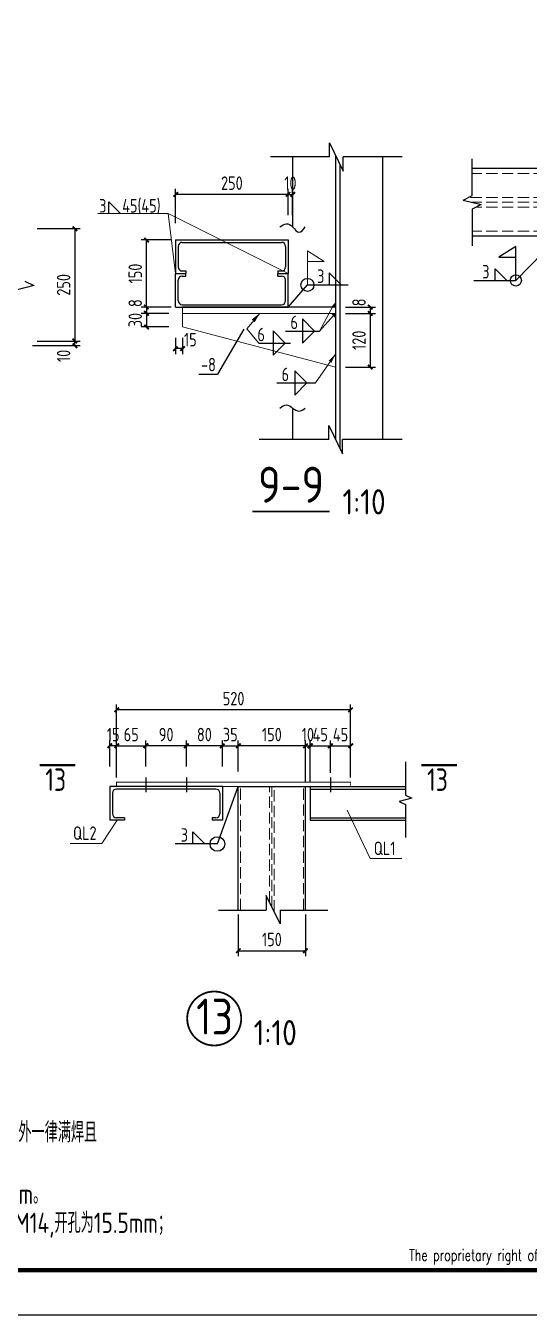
# Model space of a CAD drawing. Header units: millimetres. Extents: x 865974 to 875117, y 40174 to 44891.
# Drawn here: x 869348.9 to 869460.8, y 40173.6 to 40460.3 of the extents above; entities that cross this region are included whole.
import ezdxf
from ezdxf.enums import TextEntityAlignment as Align

# ---------------------------------------------------------------- set-up
doc = ezdxf.new("R2010")
doc.units = ezdxf.units.MM
doc.header["$LTSCALE"] = 1000
doc.header["$MEASUREMENT"] = 0
doc.linetypes.add('DASH', pattern=[0.35, 0.25, -0.1])
for name, color, linetype, lineweight in [('1', 4, 'Continuous', 70), ('D3', 62, 'Continuous', 9), ('LZ', 64, 'Continuous', 9), ('数字', 3, 'Continuous', 9), ('细实线', 1, 'Continuous', 20)]:
    doc.layers.add(name, color=color, linetype=linetype, lineweight=lineweight)
for name, color, linetype in [('CON', 3, 'Continuous'), ('D1', 112, 'Continuous'), ('D2', 6, 'Continuous'), ('DIM', 7, 'Continuous'), ('DRAWING0', 112, 'Continuous'), ('M_Thin', 7, 'Continuous'), ('Prof', 2, 'Continuous'), ('PUB_DIM', 3, 'Continuous'), ('THIN', 7, 'Continuous'), ('文字', 7, 'Continuous'), ('标注', 7, 'Continuous'), ('桩', 6, 'Continuous')]:
    doc.layers.add(name, color=color, linetype=linetype)
doc.styles.add('ECEC_TQ', font='txt_l.shx', dxfattribs={"bigfont": 'hztxt_l.shx'})
doc.styles.add('GBHZ', font='gbenor.shx', dxfattribs={"width": 0.9, "bigfont": 'gbcbig.shx'})
doc.dimstyles.new('Y10', dxfattribs={"dimscale": 0, "dimtxt": 3, "dimasz": 0.01, "dimexe": 1.2, "dimexo": 1, "dimgap": 1, "dimtad": 1, "dimdec": 0, "dimlfac": 10, "dimzin": 0, "dimdsep": 46, "dimtxsty": 'GBHZ', "dimblk1": 'DX', "dimblk2": 'DX', "dimsah": 1, "dimcen": 0.09, "dimdle": 1, "dimadec": 0, "dimazin": 0, "dimtfac": 1, "dimtdec": 0, "dimtix": 1, "dimtmove": 2, "dimatfit": 3, "dimldrblk": 'DX', "dimfxl": 0, "dimtolj": 1, "dimtzin": 0, "dimarcsym": 0})

# ---------------------------------------------------------------- blocks, each defined once
blk = doc.blocks.new('DX')
at = {"color": 0, "linetype": 'ByBlock', "const_width": 40}
blk.add_lwpolyline([(-54, -51), (46, 49)], dxfattribs=at)
blk = doc.blocks.new('*D386')
at = {"layer": 'Defpoints', "color": 0, "linetype": 'ByBlock', "transparency": 16777216}
for p in [(869349.38, 40389.18), (869350.45, 40390.18), (869359.81, 40390.18)]:
    blk.add_point(p, dxfattribs=at)
at = {"layer": 'DIM', "color": 0, "linetype": 'ByBlock', "lineweight": -2, "transparency": 16777216}
for p, q in [((869350.38, 40389.18), (869361.01, 40389.18)), ((869351.45, 40390.18), (869361.01, 40390.18)), ((869359.81, 40390.19), (869359.81, 40390.2)), ((869359.81, 40389.18), (869359.81, 40390.18)), ((869359.81, 40389.17), (869359.81, 40389.16))]:
    blk.add_line(p, q, dxfattribs=at)
at = {"layer": 'DIM', "color": 0, "linetype": 'ByBlock', "lineweight": -2, "transparency": 16777216, "xscale": 0.01, "yscale": 0.01, "zscale": 0.01}
for p, rotation in [((869359.81, 40390.18), 270), ((869359.81, 40389.18), 90)]:
    blk.add_blockref('DX', p, dxfattribs=dict(at, rotation=rotation))
at = {"layer": 'DIM', "color": 0, "linetype": 'ByBlock', "transparency": 16777216, "insert": (869357.31, 40386.88), "char_height": 3, "attachment_point": 5, "rotation": 90, "style": 'GBHZ'}
blk.add_mtext('\\A1;10', dxfattribs=at)
blk = doc.blocks.new('*D387')
at = {"layer": 'Defpoints', "color": 0, "linetype": 'ByBlock', "transparency": 16777216}
for p in [(869350.45, 40415.18), (869350.45, 40390.18), (869359.81, 40390.18)]:
    blk.add_point(p, dxfattribs=at)
at = {"layer": 'DIM', "color": 0, "linetype": 'ByBlock', "lineweight": -2, "transparency": 16777216}
for p, q in [((869351.45, 40415.18), (869361.01, 40415.18)), ((869359.81, 40415.17), (869359.81, 40390.19)), ((869351.45, 40390.18), (869361.01, 40390.18))]:
    blk.add_line(p, q, dxfattribs=at)
at = {"layer": 'DIM', "color": 0, "linetype": 'ByBlock', "lineweight": -2, "transparency": 16777216, "xscale": 0.01, "yscale": 0.01, "zscale": 0.01}
for p, rotation in [((869359.81, 40415.18), 90), ((869359.81, 40390.18), 270)]:
    blk.add_blockref('DX', p, dxfattribs=dict(at, rotation=rotation))
at = {"layer": 'DIM', "color": 0, "linetype": 'ByBlock', "transparency": 16777216, "insert": (869357.31, 40402.68), "char_height": 3, "attachment_point": 5, "rotation": 90, "style": 'GBHZ'}
blk.add_mtext('\\A1;250', dxfattribs=at)
blk = doc.blocks.new('*D389')
at = {"layer": 'Defpoints', "color": 0, "linetype": 'ByBlock', "transparency": 16777216}
for p in [(869418.94, 40397.7), (869418.94, 40396.34), (869425.46, 40396.34)]:
    blk.add_point(p, dxfattribs=at)
at = {"layer": 'DIM', "color": 0, "linetype": 'ByBlock', "lineweight": -2, "transparency": 16777216}
for p, q in [((869419.94, 40397.7), (869426.66, 40397.7)), ((869419.94, 40396.34), (869426.66, 40396.34)), ((869425.46, 40397.71), (869425.46, 40397.72)), ((869425.46, 40397.7), (869425.46, 40396.34)), ((869425.46, 40396.33), (869425.46, 40396.32))]:
    blk.add_line(p, q, dxfattribs=at)
at = {"layer": 'DIM', "color": 0, "linetype": 'ByBlock', "lineweight": -2, "transparency": 16777216, "xscale": 0.01, "yscale": 0.01, "zscale": 0.01}
for p, rotation in [((869425.46, 40397.7), 270), ((869425.46, 40396.34), 90)]:
    blk.add_blockref('DX', p, dxfattribs=dict(at, rotation=rotation))
at = {"layer": 'DIM', "color": 0, "linetype": 'ByBlock', "transparency": 16777216, "insert": (869422.96, 40398.78), "char_height": 3, "attachment_point": 5, "rotation": 90, "style": 'GBHZ'}
blk.add_mtext('\\A1;8', dxfattribs=at)
blk = doc.blocks.new('*D390')
at = {"layer": 'Defpoints', "color": 0, "linetype": 'ByBlock', "transparency": 16777216}
for p in [(869418.94, 40396.34), (869418.94, 40384.35), (869425.46, 40384.35)]:
    blk.add_point(p, dxfattribs=at)
at = {"layer": 'DIM', "color": 0, "linetype": 'ByBlock', "lineweight": -2, "transparency": 16777216}
for p, q in [((869419.94, 40396.34), (869426.66, 40396.34)), ((869425.46, 40396.33), (869425.46, 40384.36)), ((869419.94, 40384.35), (869426.66, 40384.35))]:
    blk.add_line(p, q, dxfattribs=at)
at = {"layer": 'DIM', "color": 0, "linetype": 'ByBlock', "lineweight": -2, "transparency": 16777216, "xscale": 0.01, "yscale": 0.01, "zscale": 0.01}
for p, rotation in [((869425.46, 40396.34), 90), ((869425.46, 40384.35), 270)]:
    blk.add_blockref('DX', p, dxfattribs=dict(at, rotation=rotation))
at = {"layer": 'DIM', "color": 0, "linetype": 'ByBlock', "transparency": 16777216, "insert": (869422.96, 40390.35), "char_height": 3, "attachment_point": 5, "rotation": 90, "style": 'GBHZ'}
blk.add_mtext('\\A1;120', dxfattribs=at)
blk = doc.blocks.new('*D391')
at = {"layer": 'Defpoints', "color": 0, "linetype": 'ByBlock', "transparency": 16777216}
for p in [(869408.21, 40422.79), (869407.21, 40417.19), (869408.21, 40417.19)]:
    blk.add_point(p, dxfattribs=at)
at = {"layer": 'DIM', "color": 0, "linetype": 'ByBlock', "lineweight": -2, "transparency": 16777216}
for p, q in [((869407.2, 40422.79), (869407.19, 40422.79)), ((869407.21, 40418.19), (869407.21, 40423.99)), ((869407.21, 40422.79), (869408.21, 40422.79)), ((869408.21, 40418.19), (869408.21, 40423.99)), ((869408.22, 40422.79), (869408.23, 40422.79))]:
    blk.add_line(p, q, dxfattribs=at)
at = {"layer": 'DIM', "color": 0, "linetype": 'ByBlock', "lineweight": -2, "transparency": 16777216, "xscale": 0.01, "yscale": 0.01, "zscale": 0.01}
blk.add_blockref('DX', (869407.21, 40422.79), dxfattribs=at)
at = {"layer": 'DIM', "color": 0, "linetype": 'ByBlock', "lineweight": -2, "transparency": 16777216, "xscale": 0.01, "yscale": 0.01, "zscale": 0.01, "rotation": 180}
blk.add_blockref('DX', (869408.21, 40422.79), dxfattribs=at)
at = {"layer": 'DIM', "color": 0, "linetype": 'ByBlock', "transparency": 16777216, "insert": (869407.71, 40425.29), "char_height": 3, "attachment_point": 5, "style": 'GBHZ'}
blk.add_mtext('\\A1;10', dxfattribs=at)
blk = doc.blocks.new('*D392')
at = {"layer": 'Defpoints', "color": 0, "linetype": 'ByBlock', "transparency": 16777216}
for p in [(869375.73, 40396.34), (869381.69, 40397.7, 5), (869381.69, 40396.34, 5)]:
    blk.add_point(p, dxfattribs=at)
at = {"layer": 'DIM', "color": 0, "linetype": 'ByBlock', "lineweight": -2, "transparency": 16777216}
for p, q in [((869380.69, 40397.7), (869374.53, 40397.7)), ((869380.69, 40396.34), (869374.53, 40396.34)), ((869375.73, 40397.71), (869375.73, 40397.72)), ((869375.73, 40397.7), (869375.73, 40396.34)), ((869375.73, 40396.33), (869375.73, 40396.32))]:
    blk.add_line(p, q, dxfattribs=at)
at = {"layer": 'DIM', "color": 0, "linetype": 'ByBlock', "lineweight": -2, "transparency": 16777216, "xscale": 0.01, "yscale": 0.01, "zscale": 0.01}
for p, rotation in [((869375.73, 40397.7), 270), ((869375.73, 40396.34), 90)]:
    blk.add_blockref('DX', p, dxfattribs=dict(at, rotation=rotation))
at = {"layer": 'DIM', "color": 0, "linetype": 'ByBlock', "transparency": 16777216, "insert": (869373.23, 40398.61), "char_height": 3, "width": 0.8692, "attachment_point": 5, "rotation": 90, "style": 'GBHZ'}
blk.add_mtext('\\A1;8', dxfattribs=at)
blk = doc.blocks.new('*D393')
at = {"layer": 'Defpoints', "color": 0, "linetype": 'ByBlock', "transparency": 16777216}
for p in [(869381.69, 40396.34, 5), (869375.73, 40393.34), (869381.69, 40393.34, 5)]:
    blk.add_point(p, dxfattribs=at)
at = {"layer": 'DIM', "color": 0, "linetype": 'ByBlock', "lineweight": -2, "transparency": 16777216}
for p, q in [((869380.69, 40396.34), (869374.53, 40396.34)), ((869375.73, 40396.35), (869375.73, 40396.36)), ((869375.73, 40396.34), (869375.73, 40393.34)), ((869380.69, 40393.34), (869374.53, 40393.34)), ((869375.73, 40393.33), (869375.73, 40393.32))]:
    blk.add_line(p, q, dxfattribs=at)
at = {"layer": 'DIM', "color": 0, "linetype": 'ByBlock', "lineweight": -2, "transparency": 16777216, "xscale": 0.01, "yscale": 0.01, "zscale": 0.01}
for p, rotation in [((869375.73, 40396.34), 270), ((869375.73, 40393.34), 90)]:
    blk.add_blockref('DX', p, dxfattribs=dict(at, rotation=rotation))
at = {"layer": 'DIM', "color": 0, "linetype": 'ByBlock', "transparency": 16777216, "insert": (869373.23, 40394.84), "char_height": 3, "attachment_point": 5, "rotation": 90, "style": 'GBHZ'}
blk.add_mtext('\\A1;30', dxfattribs=at)
blk = doc.blocks.new('*D394')
at = {"layer": 'Defpoints', "color": 0, "linetype": 'ByBlock', "transparency": 16777216}
for p in [(869382.21, 40391.87, 5), (869383.71, 40391.87, 5), (869382.21, 40388.49)]:
    blk.add_point(p, dxfattribs=at)
at = {"layer": 'DIM', "color": 0, "linetype": 'ByBlock', "lineweight": -2, "transparency": 16777216}
for p, q in [((869382.21, 40390.87), (869382.21, 40387.29)), ((869383.71, 40390.87), (869383.71, 40387.29)), ((869382.2, 40388.49), (869382.19, 40388.49)), ((869383.71, 40388.49), (869382.21, 40388.49)), ((869383.72, 40388.49), (869383.73, 40388.49))]:
    blk.add_line(p, q, dxfattribs=at)
at = {"layer": 'DIM', "color": 0, "linetype": 'ByBlock', "lineweight": -2, "transparency": 16777216, "xscale": 0.01, "yscale": 0.01, "zscale": 0.01}
blk.add_blockref('DX', (869382.21, 40388.49), dxfattribs=at)
at = {"layer": 'DIM', "color": 0, "linetype": 'ByBlock', "lineweight": -2, "transparency": 16777216, "xscale": 0.01, "yscale": 0.01, "zscale": 0.01, "rotation": 180}
blk.add_blockref('DX', (869383.71, 40388.49), dxfattribs=at)
at = {"layer": 'DIM', "color": 0, "linetype": 'ByBlock', "transparency": 16777216, "insert": (869385.48, 40390.49), "char_height": 3, "attachment_point": 5, "style": 'GBHZ'}
blk.add_mtext('\\A1;15', dxfattribs=at)
blk = doc.blocks.new('*D375')
at = {"layer": 'Defpoints', "color": 0, "linetype": 'ByBlock', "transparency": 16777216}
for p in [(869382.21, 40422.79), (869407.21, 40417.19, 5), (869382.21, 40415.39, 5)]:
    blk.add_point(p, dxfattribs=at)
at = {"layer": 'DIM', "color": 0, "linetype": 'ByBlock', "lineweight": -2, "transparency": 16777216}
for p, q in [((869382.21, 40416.39), (869382.21, 40423.99)), ((869407.2, 40422.79), (869382.22, 40422.79)), ((869407.21, 40418.19), (869407.21, 40423.99))]:
    blk.add_line(p, q, dxfattribs=at)
at = {"layer": 'DIM', "color": 0, "linetype": 'ByBlock', "lineweight": -2, "transparency": 16777216, "xscale": 0.01, "yscale": 0.01, "zscale": 0.01, "rotation": 180}
blk.add_blockref('DX', (869382.21, 40422.79), dxfattribs=at)
at = {"layer": 'DIM', "color": 0, "linetype": 'ByBlock', "lineweight": -2, "transparency": 16777216, "xscale": 0.01, "yscale": 0.01, "zscale": 0.01}
blk.add_blockref('DX', (869407.21, 40422.79), dxfattribs=at)
at = {"layer": 'DIM', "color": 0, "linetype": 'ByBlock', "transparency": 16777216, "insert": (869394.71, 40425.29), "char_height": 3, "attachment_point": 5, "style": 'GBHZ'}
blk.add_mtext('\\A1;250', dxfattribs=at)
blk = doc.blocks.new('*D534')
at = {"layer": 'Defpoints', "color": 0, "linetype": 'ByBlock', "transparency": 16777216}
for p in [(869396.1, 40300.18), (869396.1, 40293.49), (869411.1, 40291.12)]:
    blk.add_point(p, dxfattribs=at)
at = {"layer": 'DIM', "color": 0, "linetype": 'ByBlock', "lineweight": -2, "transparency": 16777216}
for p, q in [((869396.1, 40294.49), (869396.1, 40301.38)), ((869411.09, 40300.18), (869396.11, 40300.18)), ((869411.1, 40292.12), (869411.1, 40301.38))]:
    blk.add_line(p, q, dxfattribs=at)
at = {"layer": 'DIM', "color": 0, "linetype": 'ByBlock', "lineweight": -2, "transparency": 16777216, "xscale": 0.01, "yscale": 0.01, "zscale": 0.01, "rotation": 180}
blk.add_blockref('DX', (869396.1, 40300.18), dxfattribs=at)
at = {"layer": 'DIM', "color": 0, "linetype": 'ByBlock', "lineweight": -2, "transparency": 16777216, "xscale": 0.01, "yscale": 0.01, "zscale": 0.01}
blk.add_blockref('DX', (869411.1, 40300.18), dxfattribs=at)
at = {"layer": 'DIM', "color": 0, "linetype": 'ByBlock', "transparency": 16777216, "insert": (869403.6, 40302.68), "char_height": 3, "attachment_point": 5, "style": 'GBHZ'}
blk.add_mtext('\\A1;150', dxfattribs=at)
blk = doc.blocks.new('*D535')
at = {"layer": 'Defpoints', "color": 0, "linetype": 'ByBlock', "transparency": 16777216}
for p in [(869396.1, 40263.67), (869411.1, 40263.67), (869411.1, 40254.62)]:
    blk.add_point(p, dxfattribs=at)
at = {"layer": 'DIM', "color": 0, "linetype": 'ByBlock', "lineweight": -2, "transparency": 16777216}
for p, q in [((869396.1, 40262.67), (869396.1, 40253.42)), ((869411.1, 40262.67), (869411.1, 40253.42)), ((869396.11, 40254.62), (869411.09, 40254.62))]:
    blk.add_line(p, q, dxfattribs=at)
at = {"layer": 'DIM', "color": 0, "linetype": 'ByBlock', "lineweight": -2, "transparency": 16777216, "xscale": 0.01, "yscale": 0.01, "zscale": 0.01, "rotation": 180}
blk.add_blockref('DX', (869396.1, 40254.62), dxfattribs=at)
at = {"layer": 'DIM', "color": 0, "linetype": 'ByBlock', "lineweight": -2, "transparency": 16777216, "xscale": 0.01, "yscale": 0.01, "zscale": 0.01}
blk.add_blockref('DX', (869411.1, 40254.62), dxfattribs=at)
at = {"layer": 'DIM', "color": 0, "linetype": 'ByBlock', "transparency": 16777216, "insert": (869403.6, 40257.12), "char_height": 3, "attachment_point": 5, "style": 'GBHZ'}
blk.add_mtext('\\A1;150', dxfattribs=at)
blk = doc.blocks.new('*D546')
at = {"layer": 'Defpoints', "color": 0, "linetype": 'ByBlock', "transparency": 16777216}
for p in [(869384.6, 40300.18), (869384.6, 40294.58), (869392.6, 40294.58)]:
    blk.add_point(p, dxfattribs=at)
at = {"layer": 'DIM', "color": 0, "linetype": 'ByBlock', "lineweight": -2, "transparency": 16777216}
for p, q in [((869384.6, 40295.58), (869384.6, 40301.38)), ((869392.59, 40300.18), (869384.61, 40300.18)), ((869392.6, 40295.58), (869392.6, 40301.38))]:
    blk.add_line(p, q, dxfattribs=at)
at = {"layer": 'DIM', "color": 0, "linetype": 'ByBlock', "lineweight": -2, "transparency": 16777216, "xscale": 0.01, "yscale": 0.01, "zscale": 0.01, "rotation": 180}
blk.add_blockref('DX', (869384.6, 40300.18), dxfattribs=at)
at = {"layer": 'DIM', "color": 0, "linetype": 'ByBlock', "lineweight": -2, "transparency": 16777216, "xscale": 0.01, "yscale": 0.01, "zscale": 0.01}
blk.add_blockref('DX', (869392.6, 40300.18), dxfattribs=at)
at = {"layer": 'DIM', "color": 0, "linetype": 'ByBlock', "transparency": 16777216, "insert": (869388.6, 40302.68), "char_height": 3, "attachment_point": 5, "style": 'GBHZ'}
blk.add_mtext('\\A1;80', dxfattribs=at)
blk = doc.blocks.new('*D547')
at = {"layer": 'Defpoints', "color": 0, "linetype": 'ByBlock', "transparency": 16777216}
for p in [(869375.6, 40300.18), (869375.6, 40294.58), (869384.6, 40294.58)]:
    blk.add_point(p, dxfattribs=at)
at = {"layer": 'DIM', "color": 0, "linetype": 'ByBlock', "lineweight": -2, "transparency": 16777216}
for p, q in [((869375.6, 40295.58), (869375.6, 40301.38)), ((869384.59, 40300.18), (869375.61, 40300.18)), ((869384.6, 40295.58), (869384.6, 40301.38))]:
    blk.add_line(p, q, dxfattribs=at)
at = {"layer": 'DIM', "color": 0, "linetype": 'ByBlock', "lineweight": -2, "transparency": 16777216, "xscale": 0.01, "yscale": 0.01, "zscale": 0.01, "rotation": 180}
blk.add_blockref('DX', (869375.6, 40300.18), dxfattribs=at)
at = {"layer": 'DIM', "color": 0, "linetype": 'ByBlock', "lineweight": -2, "transparency": 16777216, "xscale": 0.01, "yscale": 0.01, "zscale": 0.01}
blk.add_blockref('DX', (869384.6, 40300.18), dxfattribs=at)
at = {"layer": 'DIM', "color": 0, "linetype": 'ByBlock', "transparency": 16777216, "insert": (869380.1, 40302.68), "char_height": 3, "attachment_point": 5, "style": 'GBHZ'}
blk.add_mtext('\\A1;90', dxfattribs=at)
blk = doc.blocks.new('*D548')
at = {"layer": 'Defpoints', "color": 0, "linetype": 'ByBlock', "transparency": 16777216}
for p in [(869396.1, 40300.18), (869392.6, 40294.58), (869396.1, 40294.58)]:
    blk.add_point(p, dxfattribs=at)
at = {"layer": 'DIM', "color": 0, "linetype": 'ByBlock', "lineweight": -2, "transparency": 16777216}
for p, q in [((869392.59, 40300.18), (869392.58, 40300.18)), ((869392.6, 40295.58), (869392.6, 40301.38)), ((869392.6, 40300.18), (869396.1, 40300.18)), ((869396.1, 40295.58), (869396.1, 40301.38)), ((869396.11, 40300.18), (869396.12, 40300.18))]:
    blk.add_line(p, q, dxfattribs=at)
at = {"layer": 'DIM', "color": 0, "linetype": 'ByBlock', "lineweight": -2, "transparency": 16777216, "xscale": 0.01, "yscale": 0.01, "zscale": 0.01}
blk.add_blockref('DX', (869392.6, 40300.18), dxfattribs=at)
at = {"layer": 'DIM', "color": 0, "linetype": 'ByBlock', "lineweight": -2, "transparency": 16777216, "xscale": 0.01, "yscale": 0.01, "zscale": 0.01, "rotation": 180}
blk.add_blockref('DX', (869396.1, 40300.18), dxfattribs=at)
at = {"layer": 'DIM', "color": 0, "linetype": 'ByBlock', "transparency": 16777216, "insert": (869394.35, 40302.68), "char_height": 3, "attachment_point": 5, "style": 'GBHZ'}
blk.add_mtext('\\A1;35', dxfattribs=at)
blk = doc.blocks.new('*D549')
at = {"layer": 'Defpoints', "color": 0, "linetype": 'ByBlock', "transparency": 16777216}
for p in [(869375.6, 40300.18), (869375.6, 40294.58), (869369.09, 40292.12)]:
    blk.add_point(p, dxfattribs=at)
at = {"layer": 'DIM', "color": 0, "linetype": 'ByBlock', "lineweight": -2, "transparency": 16777216}
for p, q in [((869369.09, 40293.12), (869369.09, 40301.38)), ((869369.1, 40300.18), (869375.59, 40300.18)), ((869375.6, 40295.58), (869375.6, 40301.38))]:
    blk.add_line(p, q, dxfattribs=at)
at = {"layer": 'DIM', "color": 0, "linetype": 'ByBlock', "lineweight": -2, "transparency": 16777216, "xscale": 0.01, "yscale": 0.01, "zscale": 0.01, "rotation": 180}
blk.add_blockref('DX', (869369.09, 40300.18), dxfattribs=at)
at = {"layer": 'DIM', "color": 0, "linetype": 'ByBlock', "lineweight": -2, "transparency": 16777216, "xscale": 0.01, "yscale": 0.01, "zscale": 0.01}
blk.add_blockref('DX', (869375.6, 40300.18), dxfattribs=at)
at = {"layer": 'DIM', "color": 0, "linetype": 'ByBlock', "transparency": 16777216, "insert": (869372.34, 40302.68), "char_height": 3, "attachment_point": 5, "style": 'GBHZ'}
blk.add_mtext('\\A1;65', dxfattribs=at)
blk = doc.blocks.new('*D550')
at = {"layer": 'Defpoints', "color": 0, "linetype": 'ByBlock', "transparency": 16777216}
for p in [(869367.6, 40300.18), (869367.6, 40294.58), (869369.09, 40292.12)]:
    blk.add_point(p, dxfattribs=at)
at = {"layer": 'DIM', "color": 0, "linetype": 'ByBlock', "lineweight": -2, "transparency": 16777216}
for p, q in [((869367.59, 40300.18), (869367.58, 40300.18)), ((869367.6, 40295.58), (869367.6, 40301.38)), ((869369.09, 40300.18), (869367.6, 40300.18)), ((869369.09, 40293.12), (869369.09, 40301.38)), ((869369.1, 40300.18), (869369.11, 40300.18))]:
    blk.add_line(p, q, dxfattribs=at)
at = {"layer": 'DIM', "color": 0, "linetype": 'ByBlock', "lineweight": -2, "transparency": 16777216, "xscale": 0.01, "yscale": 0.01, "zscale": 0.01}
blk.add_blockref('DX', (869367.6, 40300.18), dxfattribs=at)
at = {"layer": 'DIM', "color": 0, "linetype": 'ByBlock', "lineweight": -2, "transparency": 16777216, "xscale": 0.01, "yscale": 0.01, "zscale": 0.01, "rotation": 180}
blk.add_blockref('DX', (869369.09, 40300.18), dxfattribs=at)
at = {"layer": 'DIM', "color": 0, "linetype": 'ByBlock', "transparency": 16777216, "insert": (869368.34, 40302.68), "char_height": 3, "attachment_point": 5, "style": 'GBHZ'}
blk.add_mtext('\\A1;15', dxfattribs=at)
blk = doc.blocks.new('*D551')
at = {"layer": 'Defpoints', "color": 0, "linetype": 'ByBlock', "transparency": 16777216}
for p in [(869412.1, 40300.18), (869411.1, 40291.12), (869412.1, 40291.12)]:
    blk.add_point(p, dxfattribs=at)
at = {"layer": 'DIM', "color": 0, "linetype": 'ByBlock', "lineweight": -2, "transparency": 16777216}
for p, q in [((869411.09, 40300.18), (869411.08, 40300.18)), ((869411.1, 40292.12), (869411.1, 40301.38)), ((869411.1, 40300.18), (869412.1, 40300.18)), ((869412.1, 40292.12), (869412.1, 40301.38)), ((869412.11, 40300.18), (869412.12, 40300.18))]:
    blk.add_line(p, q, dxfattribs=at)
at = {"layer": 'DIM', "color": 0, "linetype": 'ByBlock', "lineweight": -2, "transparency": 16777216, "xscale": 0.01, "yscale": 0.01, "zscale": 0.01}
blk.add_blockref('DX', (869411.1, 40300.18), dxfattribs=at)
at = {"layer": 'DIM', "color": 0, "linetype": 'ByBlock', "lineweight": -2, "transparency": 16777216, "xscale": 0.01, "yscale": 0.01, "zscale": 0.01, "rotation": 180}
blk.add_blockref('DX', (869412.1, 40300.18), dxfattribs=at)
at = {"layer": 'DIM', "color": 0, "linetype": 'ByBlock', "transparency": 16777216, "insert": (869411.6, 40302.68), "char_height": 3, "attachment_point": 5, "style": 'GBHZ'}
blk.add_mtext('\\A1;10', dxfattribs=at)
blk = doc.blocks.new('*D552')
at = {"layer": 'Defpoints', "color": 0, "linetype": 'ByBlock', "transparency": 16777216}
for p in [(869416.6, 40300.18), (869416.6, 40293.15), (869412.1, 40291.12)]:
    blk.add_point(p, dxfattribs=at)
at = {"layer": 'DIM', "color": 0, "linetype": 'ByBlock', "lineweight": -2, "transparency": 16777216}
for p, q in [((869412.09, 40300.18), (869412.08, 40300.18)), ((869412.1, 40292.12), (869412.1, 40301.38)), ((869412.1, 40300.18), (869416.6, 40300.18)), ((869416.6, 40294.15), (869416.6, 40301.38)), ((869416.61, 40300.18), (869416.62, 40300.18))]:
    blk.add_line(p, q, dxfattribs=at)
at = {"layer": 'DIM', "color": 0, "linetype": 'ByBlock', "lineweight": -2, "transparency": 16777216, "xscale": 0.01, "yscale": 0.01, "zscale": 0.01}
blk.add_blockref('DX', (869412.1, 40300.18), dxfattribs=at)
at = {"layer": 'DIM', "color": 0, "linetype": 'ByBlock', "lineweight": -2, "transparency": 16777216, "xscale": 0.01, "yscale": 0.01, "zscale": 0.01, "rotation": 180}
blk.add_blockref('DX', (869416.6, 40300.18), dxfattribs=at)
at = {"layer": 'DIM', "color": 0, "linetype": 'ByBlock', "transparency": 16777216, "insert": (869414.35, 40302.68), "char_height": 3, "attachment_point": 5, "style": 'GBHZ'}
blk.add_mtext('\\A1;45', dxfattribs=at)
blk = doc.blocks.new('*D553')
at = {"layer": 'Defpoints', "color": 0, "linetype": 'ByBlock', "transparency": 16777216}
for p in [(869421.1, 40300.18), (869416.6, 40293.15), (869421.1, 40292.12)]:
    blk.add_point(p, dxfattribs=at)
at = {"layer": 'DIM', "color": 0, "linetype": 'ByBlock', "lineweight": -2, "transparency": 16777216}
for p, q in [((869416.59, 40300.18), (869416.58, 40300.18)), ((869416.6, 40294.15), (869416.6, 40301.38)), ((869416.6, 40300.18), (869421.1, 40300.18)), ((869421.1, 40293.12), (869421.1, 40301.38)), ((869421.11, 40300.18), (869421.12, 40300.18))]:
    blk.add_line(p, q, dxfattribs=at)
at = {"layer": 'DIM', "color": 0, "linetype": 'ByBlock', "lineweight": -2, "transparency": 16777216, "xscale": 0.01, "yscale": 0.01, "zscale": 0.01}
blk.add_blockref('DX', (869416.6, 40300.18), dxfattribs=at)
at = {"layer": 'DIM', "color": 0, "linetype": 'ByBlock', "lineweight": -2, "transparency": 16777216, "xscale": 0.01, "yscale": 0.01, "zscale": 0.01, "rotation": 180}
blk.add_blockref('DX', (869421.1, 40300.18), dxfattribs=at)
at = {"layer": 'DIM', "color": 0, "linetype": 'ByBlock', "transparency": 16777216, "insert": (869418.85, 40302.68), "char_height": 3, "attachment_point": 5, "style": 'GBHZ'}
blk.add_mtext('\\A1;45', dxfattribs=at)
blk = doc.blocks.new('*D554')
at = {"layer": 'Defpoints', "color": 0, "linetype": 'ByBlock', "transparency": 16777216}
for p in [(869369.09, 40308.18), (869369.09, 40292.12), (869421.1, 40292.12)]:
    blk.add_point(p, dxfattribs=at)
at = {"layer": 'DIM', "color": 0, "linetype": 'ByBlock', "lineweight": -2, "transparency": 16777216}
for p, q in [((869369.09, 40293.12), (869369.09, 40309.38)), ((869421.09, 40308.18), (869369.1, 40308.18)), ((869421.1, 40293.12), (869421.1, 40309.38))]:
    blk.add_line(p, q, dxfattribs=at)
at = {"layer": 'DIM', "color": 0, "linetype": 'ByBlock', "lineweight": -2, "transparency": 16777216, "xscale": 0.01, "yscale": 0.01, "zscale": 0.01, "rotation": 180}
blk.add_blockref('DX', (869369.09, 40308.18), dxfattribs=at)
at = {"layer": 'DIM', "color": 0, "linetype": 'ByBlock', "lineweight": -2, "transparency": 16777216, "xscale": 0.01, "yscale": 0.01, "zscale": 0.01}
blk.add_blockref('DX', (869421.1, 40308.18), dxfattribs=at)
at = {"layer": 'DIM', "color": 0, "linetype": 'ByBlock', "transparency": 16777216, "insert": (869395.09, 40310.68), "char_height": 3, "attachment_point": 5, "style": 'GBHZ'}
blk.add_mtext('\\A1;520', dxfattribs=at)
blk = doc.blocks.new('*D728')
at = {"layer": 'Defpoints', "color": 0, "linetype": 'ByBlock', "transparency": 16777216}
for p in [(869375.73, 40412.69), (869382.21, 40412.69, 5), (869382.21, 40397.7, 5)]:
    blk.add_point(p, dxfattribs=at)
at = {"layer": 'DIM', "color": 0, "linetype": 'ByBlock', "lineweight": -2, "transparency": 16777216}
for p, q in [((869381.21, 40412.69), (869374.53, 40412.69)), ((869375.73, 40397.71), (869375.73, 40412.68)), ((869381.21, 40397.7), (869374.53, 40397.7))]:
    blk.add_line(p, q, dxfattribs=at)
at = {"layer": 'DIM', "color": 0, "linetype": 'ByBlock', "lineweight": -2, "transparency": 16777216, "xscale": 0.01, "yscale": 0.01, "zscale": 0.01}
for p, rotation in [((869375.73, 40412.69), 90), ((869375.73, 40397.7), 270)]:
    blk.add_blockref('DX', p, dxfattribs=dict(at, rotation=rotation))
at = {"layer": 'DIM', "color": 0, "linetype": 'ByBlock', "transparency": 16777216, "insert": (869373.23, 40405.19), "char_height": 3, "attachment_point": 5, "rotation": 90, "style": 'GBHZ'}
blk.add_mtext('\\A1;150', dxfattribs=at)

msp = doc.modelspace()

# ---------------------------------------------------------------- linework, layer by layer
msp.add_line((869655.031, 40173.578), (868814.031, 40173.578))
at = {"color": 0, "const_width": 1}
msp.add_lwpolyline([(869645.031, 40183.578), (868839.031, 40183.578), (868839.031, 40757.578), (869645.031, 40757.578)], close=True, dxfattribs=at)
at = {"linetype": 'ByBlock', "ltscale": 0.5, "const_width": 0.4}
msp.add_lwpolyline([(869384.782, 40239.552, 1), (869396.782, 40239.552, 1)], format="xyb", close=True, dxfattribs=at)
at = {"layer": '1', "const_width": 0.48}
for points in [[(869359.917, 40295.881), (869351.995, 40295.881)], [(869444.762, 40295.881), (869436.84, 40295.881)]]:
    msp.add_lwpolyline(points, dxfattribs=at)
at = {"layer": 'D1', "color": 251}
for p, q in [((869416.377, 40431.155, 5), (869416.377, 40434.241, 5)), ((869416.377, 40434.241, 5), (869419.454, 40427.919, 5)), ((869416.377, 40431.155, 5), (869403.271, 40431.155, 5)), ((869419.454, 40427.919, 5), (869419.454, 40431.155, 5)), ((869432.54, 40431.155, 5), (869419.454, 40431.155, 5)), ((869367.366, 40418.538, 5), (869367.366, 40421.107, 5)), ((869367.366, 40421.107, 5), (869369.935, 40418.538, 5)), ((869416.323, 40405.363), (869416.323, 40402.658)), ((869416.323, 40405.363), (869419.028, 40402.658)), ((869407.212, 40397.696, 5), (869411.496, 40402.658)), ((869411.496, 40402.658), (869420.579, 40402.658)), ((869410.403, 40395.106, 5), (869410.403, 40389.697, 5)), ((869410.403, 40395.106, 5), (869413.107, 40392.401, 5)), ((869403.871, 40392.417, 5), (869403.871, 40387.008, 5)), ((869403.871, 40392.417, 5), (869406.575, 40389.713, 5)), ((869406.648, 40392.401, 5), (869414.194, 40392.401, 5)), ((869410.403, 40389.697, 5), (869413.107, 40392.401, 5)), ((869400.729, 40389.713, 5), (869407.751, 40389.713, 5)), ((869403.871, 40387.008, 5), (869406.575, 40389.713, 5)), ((869408.674, 40383.576, 5), (869411.379, 40380.872, 5)), ((869408.674, 40383.576, 5), (869408.674, 40378.167, 5)), ((869404.702, 40380.872, 5), (869413.329, 40380.872, 5)), ((869408.674, 40378.167, 5), (869411.379, 40380.872, 5)), ((869416.226, 40371.389, 5), (869419.304, 40365.068, 5)), ((869416.226, 40368.303, 5), (869416.226, 40371.389, 5)), ((869416.226, 40368.303, 5), (869400.781, 40368.303, 5)), ((869419.304, 40365.068, 5), (869419.304, 40368.303, 5)), ((869432.54, 40368.303, 5), (869419.304, 40368.303, 5)), ((869391.486, 40278.352), (869396.098, 40291.122)), ((869386.016, 40278.352), (869386.016, 40281.057)), ((869386.016, 40281.057), (869388.721, 40278.352)), ((869391.486, 40278.352), (869382.077, 40278.352)), ((869405.433, 40260.584), (869402.356, 40266.906)), ((869402.356, 40266.906), (869402.356, 40263.67)), ((869391.77, 40263.67), (869402.356, 40263.67)), ((869405.433, 40263.67), (869416.039, 40263.67)), ((869405.433, 40263.67), (869405.433, 40260.584))]:
    msp.add_line(p, q, dxfattribs=at)
for centre, radius in [((869411.496, 40402.658), 1.451), ((869391.486, 40278.352), 1.629)]:
    msp.add_circle(centre, radius, dxfattribs=at)
at = {"layer": 'D2'}
for p, q in [((869408.212, 40431.155, 5), (869408.212, 40415.565, 5)), ((869417.712, 40431.499, 5), (869417.712, 40368.303, 5)), ((869428.212, 40431.155, 5), (869428.212, 40368.303, 5)), ((869418.712, 40429.444, 5), (869418.712, 40366.283, 5)), ((869499.252, 40428.532), (869448.109, 40428.532)), ((869499.252, 40413.535), (869448.109, 40413.535)), ((869382.209, 40412.693, 5), (869382.209, 40405.194, 5)), ((869382.209, 40412.693, 5), (869407.212, 40412.693, 5)), ((869382.772, 40411.228, 5), (869382.772, 40406.659, 5)), ((869383.674, 40412.129, 5), (869405.74, 40412.129, 5)), ((869406.642, 40411.228, 5), (869406.642, 40406.659, 5)), ((869407.212, 40412.693, 5), (869407.212, 40405.194, 5)), ((869382.209, 40397.696, 5), (869382.209, 40405.194, 5)), ((869382.209, 40405.194, 5), (869384.462, 40405.194, 5)), ((869382.209, 40405.194, 5), (869384.462, 40405.194, 5)), ((869383.674, 40405.758, 5), (869384.462, 40405.758, 5)), ((869384.462, 40405.758, 5), (869384.462, 40405.194, 5)), ((869384.462, 40404.631, 5), (869384.462, 40405.194, 5)), ((869404.952, 40405.758, 5), (869405.74, 40405.758, 5)), ((869404.952, 40405.758, 5), (869404.952, 40405.194, 5)), ((869404.952, 40405.194, 5), (869407.212, 40405.194, 5)), ((869404.952, 40404.631, 5), (869404.952, 40405.194, 5)), ((869404.952, 40405.194, 5), (869407.212, 40405.194, 5)), ((869407.212, 40397.696, 5), (869407.212, 40405.194, 5)), ((869382.772, 40399.161, 5), (869382.772, 40403.729, 5)), ((869383.674, 40404.631, 5), (869384.462, 40404.631, 5)), ((869404.952, 40404.631, 5), (869405.74, 40404.631, 5)), ((869406.642, 40399.161, 5), (869406.642, 40403.729, 5)), ((869382.209, 40397.696, 5), (869407.212, 40397.696, 5)), ((869383.674, 40398.26, 5), (869405.74, 40398.26, 5)), ((869417.712, 40397.696, 5), (869383.712, 40397.696, 5)), ((869408.212, 40375.292, 5), (869408.212, 40368.36, 5)), ((869375.598, 40293.15), (869375.598, 40289.882)), ((869384.598, 40293.15), (869384.598, 40289.882)), ((869416.598, 40293.15), (869416.598, 40289.882)), ((869367.598, 40291.122), (869367.598, 40283.624)), ((869392.601, 40291.122), (869367.598, 40291.122)), ((869391.136, 40290.558), (869369.07, 40290.558)), ((869392.601, 40291.122), (869392.601, 40283.624)), ((869396.098, 40263.67), (869396.098, 40291.122)), ((869396.098, 40291.122), (869433.297, 40291.122)), ((869411.098, 40263.67), (869411.098, 40291.122)), ((869412.095, 40291.122), (869412.095, 40283.624)), ((869412.095, 40290.558), (869433.297, 40290.558)), ((869368.168, 40289.657), (869368.168, 40285.088)), ((869392.038, 40289.657), (869392.038, 40285.088)), ((869370.858, 40283.624), (869367.598, 40283.624)), ((869370.858, 40284.187), (869369.07, 40284.187)), ((869370.858, 40284.187), (869370.858, 40283.624)), ((869391.136, 40284.187), (869390.348, 40284.187)), ((869390.348, 40284.187), (869390.348, 40283.624)), ((869392.601, 40283.624), (869390.348, 40283.624)), ((869412.095, 40284.187), (869433.297, 40284.187)), ((869412.095, 40283.624), (869433.297, 40283.624))]:
    msp.add_line(p, q, dxfattribs=at)
for centre, start, end in [((869383.674, 40411.228, 5), 90, 180), ((869405.74, 40411.228, 5), 0, 90), ((869383.674, 40406.659, 5), 180, 270), ((869405.74, 40406.659, 5), 270, 0), ((869383.674, 40403.729, 5), 90, 180), ((869405.74, 40403.729, 5), 0, 90), ((869383.674, 40399.161, 5), 180, 270), ((869405.74, 40399.161, 5), 270, 0), ((869369.07, 40289.657), 90, 180), ((869391.136, 40289.657), 0, 90), ((869369.07, 40285.088), 180, 270), ((869391.136, 40285.088), 270, 0)]:
    msp.add_arc(centre, 0.902, start, end, dxfattribs=at)
at = {"layer": 'D3'}
for p, q in [((869383.712, 40393.344, 5), (869383.712, 40397.696, 5)), ((869417.712, 40396.344, 5), (869383.712, 40396.344, 5)), ((869417.712, 40398.598, 5), (869416.94, 40397.696, 5)), ((869417.712, 40395.442, 5), (869416.94, 40396.344, 5)), ((869417.712, 40384.347, 5), (869383.712, 40393.344, 5))]:
    msp.add_line(p, q, dxfattribs=at)
at = {"layer": 'D3', "color": 251}
for p, q in [((869398.021, 40392.901, 5), (869400.886, 40396.344, 5)), ((869417.326, 40398.147, 5), (869414.194, 40392.401, 5)), ((869417.326, 40395.893, 5), (869414.194, 40392.401, 5)), ((869398.021, 40392.901, 5), (869400.729, 40389.713, 5)), ((869413.329, 40380.872, 5), (869417.712, 40387.277, 5)), ((869425.467, 40275.1), (869420.345, 40285.895)), ((869365.844, 40278.482), (869369.228, 40283.624)), ((869358.801, 40278.482), (869365.844, 40278.482)), ((869432.51, 40275.1), (869425.467, 40275.1))]:
    msp.add_line(p, q, dxfattribs=at)
for points in [[(869399.111, 40394.967, 5), (869400.886, 40396.344, 5), (869399.111, 40394.967, 5), (869399.795, 40394.38, 5)], [(869416.213, 40385.814, 5), (869417.712, 40387.277, 5), (869416.213, 40385.814, 5), (869416.828, 40385.362, 5)]]:
    msp.add_solid(points, dxfattribs=at)
at = {"layer": 'D3'}
for points in [[(869417.712, 40398.598, 5), (869417.712, 40397.696, 5), (869416.94, 40397.696, 5), (869417.712, 40397.696, 5)], [(869417.712, 40395.442, 5), (869417.712, 40396.344, 5), (869416.94, 40396.344, 5), (869417.712, 40396.344, 5)]]:
    msp.add_solid(points, dxfattribs=at)
at = {"layer": 'DRAWING0'}
for p, q in [((869467.443, 40413.532), (869457.822, 40403.656, 5)), ((869457.822, 40411.217, 5), (869454.066, 40408.846, 5)), ((869457.822, 40403.656, 5), (869457.822, 40411.217, 5)), ((869454.066, 40408.846, 5), (869457.822, 40408.846, 5)), ((869453.257, 40403.656, 5), (869453.257, 40406.225, 5)), ((869453.257, 40406.225, 5), (869455.827, 40403.656, 5)), ((869448.517, 40403.656, 5), (869457.822, 40403.656, 5))]:
    msp.add_line(p, q, dxfattribs=at)
msp.add_circle((869457.822, 40403.656, 5), 1.238, dxfattribs=at)
msp.add_solid([(869457.822, 40408.846, 5), (869457.822, 40411.217, 5), (869454.066, 40408.846, 5), (869457.822, 40408.846, 5)], dxfattribs=at)
at = {"layer": 'LZ', "linetype": 'DASH', "ltscale": 0.01}
for p, q in [((869499.252, 40427.461), (869448.109, 40427.461)), ((869499.252, 40422.104), (869447.25, 40422.104)), ((869499.252, 40421.033), (869448.109, 40421.033)), ((869499.252, 40419.963), (869448.968, 40419.963)), ((869499.252, 40414.605), (869448.109, 40414.605))]:
    msp.add_line(p, q, dxfattribs=at)
at = {"layer": 'LZ', "color": 251, "linetype": 'DASH', "ltscale": 0.01}
for p, q in [((869396.598, 40263.67), (869396.598, 40291.122)), ((869403.098, 40265.381), (869403.098, 40291.122)), ((869403.598, 40264.354), (869403.598, 40291.122)), ((869404.098, 40263.327), (869404.098, 40291.122)), ((869410.598, 40263.67), (869410.598, 40291.122))]:
    msp.add_line(p, q, dxfattribs=at)
at = {"layer": 'M_Thin', "color": 7}
msp.add_lwpolyline([(869433.297, 40296.586), (869433.297, 40289.216), (869434.697, 40288.516), (869431.897, 40287.816), (869433.297, 40287.116), (869433.297, 40279.819)], dxfattribs=at)
at = {"layer": 'Prof'}
for points in [[(869405.395, 40415.565, 5), (869406.803, 40416.27, 5), (869408.212, 40415.565, 5), (869409.62, 40414.361, 5), (869411.029, 40415.565, 5)], [(869405.395, 40375.292, 5), (869406.803, 40375.997, 5), (869408.212, 40375.292, 5), (869409.62, 40374.588, 5), (869411.029, 40375.292, 5)]]:
    msp.add_spline(points, degree=3, dxfattribs=at)
at = {"layer": 'THIN', "linetype": 'ByBlock'}
for p, q in [((869448.109, 40422.533), (869448.109, 40430.698)), ((869446.109, 40421.533), (869448.109, 40422.533)), ((869446.109, 40421.533), (869450.109, 40420.533)), ((869450.109, 40420.533), (869448.109, 40419.533)), ((869448.109, 40419.533), (869448.109, 40411.368)), ((869350.681, 40402.512), (869346.681, 40401.512)), ((869348.681, 40403.512), (869350.681, 40402.512))]:
    msp.add_line(p, q, dxfattribs=at)
at = {"layer": '文字', "color": 6, "const_width": 0.32}
msp.add_lwpolyline([(869399.282, 40352.289), (869416.415, 40352.289)], dxfattribs=at)
at = {"layer": '标注', "const_width": 0.2}
msp.add_lwpolyline([(869421.098, 40292.122), (869369.09, 40292.122), (869369.09, 40291.122), (869421.098, 40291.122)], close=True, dxfattribs=at)
at = {"layer": '桩'}
for p in [(869397.36, 40392.825, 5), (869387.339, 40382.828, 5)]:
    msp.add_line(p, (869391.487, 40382.828, 5), dxfattribs=at)
at = {"layer": '细实线', "color": 251}
for p, q in [((869364.938, 40418.538, 5), (869380.525, 40418.538, 5)), ((869407.212, 40405.194, 5), (869380.525, 40418.538, 5)), ((869411.496, 40402.658), (869411.496, 40410.22)), ((869411.496, 40410.22), (869415.252, 40407.848)), ((869415.252, 40407.848), (869411.496, 40407.848))]:
    msp.add_line(p, q, dxfattribs=at)
at = {"layer": '细实线', "color": 251, "elevation": 5}
msp.add_lwpolyline([(869382.209, 40405.194), (869380.525, 40418.538)], dxfattribs=at)
at = {"layer": '细实线', "color": 251}
msp.add_solid([(869411.496, 40407.848), (869411.496, 40410.22), (869415.252, 40407.848), (869411.496, 40407.848)], dxfattribs=at)

# ---------------------------------------------------------------- texts
at = {"style": 'ECEC_TQ', "width": 0.72}
msp.add_text('The proprietary right of this document belongs to Anhui Huadong Chemical And Medical Engineering  Co.,Ltd.  and any replication or transfer to the 3rd. side is forbidden without its permission. ', height=2.5, dxfattribs=at).set_placement((869555.031, 40186.578), align=Align.MIDDLE)
at = {"layer": 'CON', "color": 7, "ltscale": 0.5, "style": 'GBHZ', "width": 0.9}
for s, p in [('2. 所有焊缝长度除满足节点设计要求外一律满焊且', (869297.96, 40211.993)), ('3. 未注明的直角焊缝焊脚尺寸为6mm。', (869298.002, 40198.295)), ('4. 螺栓M12,开孔为13mm；螺栓M14,开孔为15.5mm；', (869298.002, 40191.866))]:
    msp.add_text(s, height=4.5, dxfattribs=at).set_placement(p)
at = {"layer": 'DRAWING0', "style": 'GBHZ', "width": 0.9}
msp.add_text('3', height=3, dxfattribs=at).set_placement((869450.348, 40404.103, 5))
at = {"layer": 'PUB_DIM', "style": 'GBHZ', "width": 0.9}
for p in [(869353.255, 40290.153), (869438.1, 40290.153)]:
    msp.add_text('13', height=5, dxfattribs=at).set_placement(p)
at = {"layer": '数字', "style": 'GBHZ', "width": 0.9}
for s, p in [('45(45)', (869370.332, 40418.759, 5)), ('3', (869365.203, 40418.759, 5)), ('3', (869413.652, 40403.082)), ('6', (869407.731, 40392.825, 5)), ('6', (869400.383, 40390.137, 5)), ('-8', (869387.853, 40383.447, 5)), ('6', (869405.752, 40381.267, 5)), ('QL2', (869359.407, 40279.271)), ('3', (869383.345, 40278.861)), ('QL1', (869426.24, 40275.889))]:
    msp.add_text(s, height=3, dxfattribs=at).set_placement(p)
at = {"layer": '文字', "color": 6, "style": 'GBHZ'}
for s, height, p in [('9-9', 8, (869400.533, 40354.241)), ('1:10', 5.6, (869419.295, 40351.62)), ('13', 8, (869386.773, 40235.971)), ('1:10', 5.6, (869399.549, 40233.6, -0.009))]:
    msp.add_text(s, height=height, dxfattribs=at).set_placement(p)

# ---------------------------------------------------------------- dimensions: what is measured, and where the dimension line sits
at = {"layer": 'DIM', "linetype": 'ByBlock'}
for base, p2, picture, middle in [((869382.212, 40422.787), (869382.212, 40415.392, 5), '*D375', (869394.712, 40425.287)), ((869408.212, 40422.787, 5), (869408.212, 40417.191, 5), '*D391', (869407.712, 40425.287, 5))]:
    dim = msp.add_linear_dim(base=base, p1=(869407.212, 40417.191, 5), p2=p2, dimstyle='Y10', override={"dimscale": 1}, dxfattribs=at)
    dim.commit()
    dim.dimension.update_dxf_attribs({"geometry": picture, "text_midpoint": middle})
for base, p1, p2, angle, picture, middle in [((869359.806, 40390.182), (869350.449, 40415.179), (869350.449, 40390.182), 90, '*D387', (869357.306, 40402.681)), ((869375.732, 40412.693), (869382.209, 40397.696, 5), (869382.209, 40412.693, 5), 90, '*D728', (869373.232, 40405.194)), ((869375.732, 40393.344), (869381.694, 40396.344, 5), (869381.694, 40393.344, 5), 90, '*D393', (869373.232, 40394.844)), ((869425.461, 40384.347, 5), (869418.944, 40396.344, 5), (869418.944, 40384.347, 5), 270, '*D390', (869422.961, 40390.346, 5)), ((869369.09, 40308.181), (869421.098, 40292.122), (869369.09, 40292.122), 0, '*D554', (869395.094, 40310.681)), ((869367.598, 40300.18), (869369.09, 40292.122), (869367.598, 40294.583), 0, '*D550', (869368.344, 40302.68)), ((869375.598, 40300.18), (869369.09, 40292.122), (869375.598, 40294.583), 0, '*D549', (869372.344, 40302.68)), ((869375.598, 40300.18), (869384.598, 40294.583), (869375.598, 40294.583), 180, '*D547', (869380.098, 40302.68)), ((869384.598, 40300.18), (869392.598, 40294.583), (869384.598, 40294.583), 180, '*D546', (869388.598, 40302.68)), ((869396.098, 40300.18), (869392.598, 40294.583), (869396.098, 40294.583), 0, '*D548', (869394.348, 40302.68)), ((869396.098, 40300.18), (869411.098, 40291.122), (869396.098, 40293.49), 0, '*D534', (869403.598, 40302.68)), ((869412.095, 40300.18), (869411.098, 40291.122), (869412.095, 40291.122), 0, '*D551', (869411.597, 40302.68)), ((869416.598, 40300.18), (869412.095, 40291.122), (869416.598, 40293.15), 0, '*D552', (869414.347, 40302.68)), ((869421.098, 40300.18), (869416.598, 40293.15), (869421.098, 40292.122), 0, '*D553', (869418.848, 40302.68)), ((869411.098, 40254.621), (869396.098, 40263.67), (869411.098, 40263.67), 0, '*D535', (869403.598, 40257.121))]:
    dim = msp.add_linear_dim(base=base, p1=p1, p2=p2, angle=angle, dimstyle='Y10', override={"dimscale": 1}, dxfattribs=at)
    dim.commit()
    dim.dimension.update_dxf_attribs({"geometry": picture, "text_midpoint": middle})
for base, p1, p2, angle, picture, middle in [((869375.732, 40396.344), (869381.694, 40397.696, 5), (869381.694, 40396.344, 5), 90, '*D392', (869373.232, 40398.611)), ((869425.461, 40396.344, 5), (869418.944, 40397.696, 5), (869418.944, 40396.344, 5), 270, '*D389', (869422.961, 40398.777, 5))]:
    dim = msp.add_linear_dim(base=base, p1=p1, p2=p2, angle=angle, text='8', dimstyle='Y10', override={"dimscale": 1}, dxfattribs=at)
    dim.commit()
    dim.dimension.update_dxf_attribs({"geometry": picture, "text_midpoint": middle, "dimtype": 160})
dim = msp.add_linear_dim(base=(869359.807, 40390.182), p1=(869349.377, 40389.182), p2=(869350.449, 40390.182), angle=90, dimstyle='Y10', override={"dimscale": 1}, dxfattribs=at)
dim.commit()
dim.dimension.update_dxf_attribs({"geometry": '*D386', "text_midpoint": (869357.307, 40386.877), "dimtype": 160})
dim = msp.add_linear_dim(base=(869382.215, 40388.489), p1=(869383.712, 40391.87, 5), p2=(869382.215, 40391.87, 5), dimstyle='Y10', override={"dimscale": 1}, dxfattribs=at)
dim.commit()
dim.dimension.update_dxf_attribs({"geometry": '*D394', "text_midpoint": (869385.483, 40390.487), "dimtype": 160})

doc.saveas('drawing.dxf')
